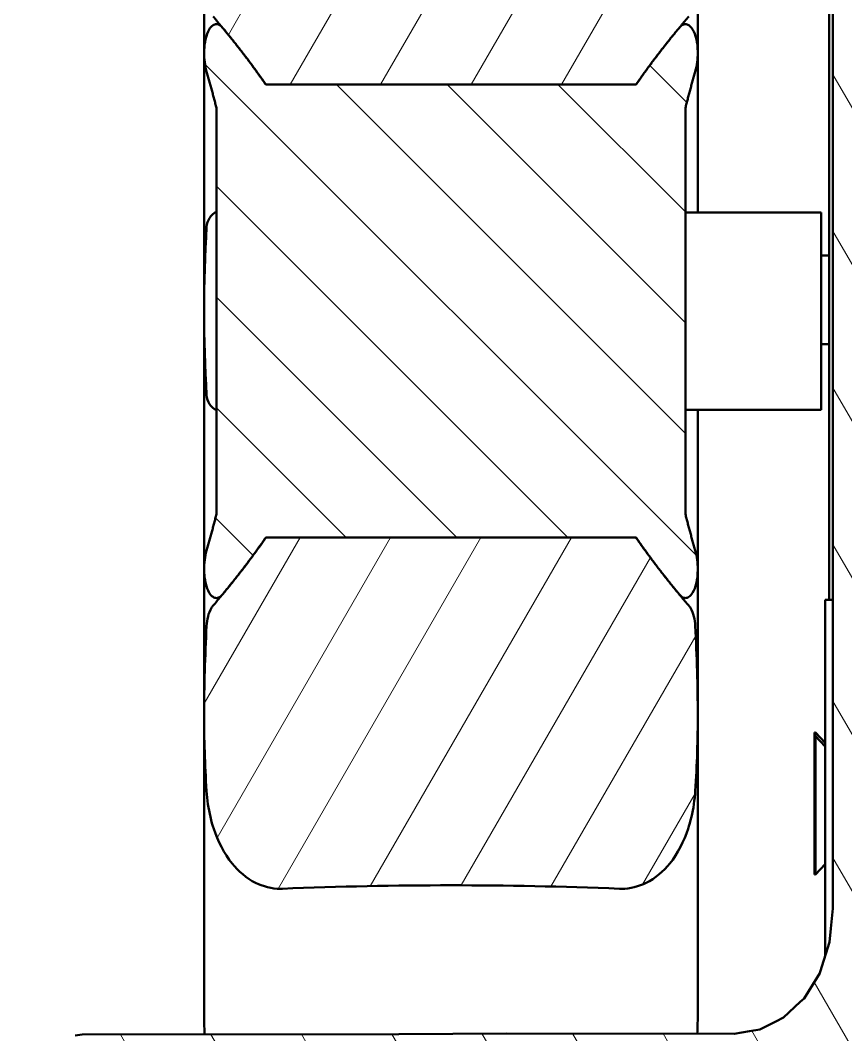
# Model space of a CAD drawing. Header units: millimetres. Extents: x -232 to 1390, y -69 to 653.
# Drawn here: x 465.56 to 499, y 367.69 to 408.81 of the extents above; entities that cross this region are included whole.
import ezdxf

# ---------------------------------------------------------------- set-up
doc = ezdxf.new("R2010")
doc.units = ezdxf.units.MM
doc.layers.add('Видимый контур (ГОСТ)', color=7, linetype='Continuous', lineweight=50)
doc.layers.add('Штриховка (ГОСТ)', color=7, linetype='Continuous', lineweight=18)

msp = doc.modelspace()

# ---------------------------------------------------------------- hatches: boundary and pattern name
at = {"layer": 'Штриховка (ГОСТ)'}
h = msp.add_hatch(dxfattribs=at)
h.set_pattern_fill('ANSI31', color=256, scale=25.4, angle=75.0002, style=0)
h.set_pattern_definition([(120.00018, (0, 0), (-2.749626, -1.587508), [])])
h.paths.add_polyline_path([(604.753, 437.621), (605.441, 436.429), (605.934, 435.581), (606.16, 435.047), (606.261, 434.807), (606.278, 434.701), (606.373, 434.126), (606.387, 434.033), (606.39, 434.016), (606.322, 433.365), (606.311, 433.252), (606.099, 432.752), (606.033, 432.591), (605.708, 432.231), (605.577, 432.081), (605.141, 431.852), (604.973, 431.76), (604.528, 431.691), (604.265, 431.652), (593.213, 431.636), (583.768, 431.621), (583.486, 431.591), (582.309, 431.468), (581.72, 431.28), (580.895, 431.016), (580.201, 430.629), (579.568, 430.277), (578.73, 429.576), (578.369, 429.273), (577.379, 428.091), (577.333, 428.037), (577.221, 427.845), (576.494, 426.525), (576.254, 425.873), (575.875, 424.839), (575.506, 423.091), (575.496, 423.041), (575.49, 422.965), (575.368, 421.051), (575.368, 416.368), (575.368, 415.719), (575.368, 409.22), (575.368, 404.959), (575.368, 401.908), (575.368, 400.39), (575.368, 398.178), (575.368, 396.445), (575.368, 395.023), (575.368, 393.61), (575.368, 392.544), (575.368, 391.612), (575.368, 390.771), (575.368, 389.559), (575.368, 388.953), (575.368, 388.307), (575.368, 387.162), (575.368, 386.632), (575.368, 386.069), (575.368, 385.013), (575.368, 384.489), (575.368, 383.442), (575.368, 382.881), (575.368, 382.123), (575.368, 380.918), (575.368, 378.378), (575.368, 374.678), (575.404, 374.118), (575.482, 372.889), (575.49, 372.778), (575.49, 372.762), (575.491, 372.745), (575.491, 372.737), (575.495, 372.697), (575.496, 372.692), (575.749, 371.49), (575.875, 370.892), (576.13, 370.196), (576.494, 369.203), (576.636, 368.943), (577.15, 368.009), (577.294, 367.763), (577.333, 367.696), (578.13, 366.744), (578.369, 366.458), (579.107, 365.84), (579.568, 365.454), (580.223, 365.089), (580.895, 364.714), (581.469, 364.53), (582.309, 364.261), (583.475, 364.139), (583.768, 364.108), (586.626, 364.114), (604.265, 364.073), (604.322, 364.065), (604.907, 363.968), (604.937, 363.964), (604.975, 363.958), (605.555, 363.65), (605.578, 363.637), (606.033, 363.128), (606.035, 363.126), (606.043, 363.105), (606.311, 362.474), (606.32, 362.392), (606.389, 361.724), (606.351, 361.489), (606.26, 360.929), (606.083, 360.503), (605.934, 360.148), (605.443, 359.291), (604.753, 358.108), (603.245, 355.727), (602.723, 354.902), (602.161, 354.103), (600.537, 351.799), (599.936, 351.029), (598.202, 348.806), (596.36, 346.672), (595.723, 345.932), (593.779, 343.89), (593.106, 343.183), (592.398, 342.51), (590.357, 340.566), (589.617, 339.928), (587.482, 338.087), (585.26, 336.352), (584.49, 335.752), (582.185, 334.128), (581.387, 333.566), (580.562, 333.044), (578.181, 331.536), (577.331, 331.054), (574.878, 329.665), (572.36, 328.397), (571.487, 327.958), (568.91, 326.816), (568.018, 326.42), (567.812, 326.336), (567.674, 326.28), (566.697, 325.909), (564.477, 325.052), (564.359, 325.008), (562.596, 324.416), (561.313, 323.992), (560.967, 323.891), (560.873, 323.863), (559.864, 323.568), (559.862, 322.99), (559.868, 322.305), (560.032, 322.111), (560.178, 321.93), (560.668, 321.825), (561.071, 321.741), (562.029, 321.749), (562.416, 321.75), (562.84, 321.805), (563.98, 321.952), (564.978, 322.169), (565.661, 322.333), (567.272, 322.862), (569.18, 323.614), (572.786, 325.213), (576.309, 326.987), (579.741, 328.931), (583.074, 331.041), (586.299, 333.313), (589.409, 335.74), (592.396, 338.316), (595.253, 341.036), (597.973, 343.893), (600.549, 346.88), (602.976, 349.99), (605.248, 353.215), (607.358, 356.547), (609.302, 359.98), (610.851, 363.051), (611.184, 363.984), (611.253, 364.573), (611.293, 364.931), (611.28, 365.033), (611.172, 365.831), (611.059, 366.091), (610.833, 366.603), (610.59, 366.878), (610.299, 367.198), (609.963, 367.383), (609.603, 367.573), (609.254, 367.633), (608.791, 367.701), (599.946, 367.704), (591.894, 367.748), (582.368, 367.733), (581.931, 367.804), (581.333, 367.9), (580.97, 368.084), (580.368, 368.389), (580.133, 368.61), (579.54, 369.166), (579.441, 369.323), (578.932, 370.135), (578.909, 370.174), (578.904, 370.182), (578.585, 371.193), (578.504, 371.449), (578.425, 372.245), (578.368, 372.808), (578.368, 373.22), (578.368, 376.898), (578.368, 380.249), (578.368, 381.68), (578.368, 382.531), (578.368, 383.139), (578.368, 384.196), (578.368, 384.746), (578.368, 385.79), (578.368, 386.369), (578.368, 386.908), (578.368, 388.036), (578.368, 388.688), (578.368, 389.3), (578.368, 390.505), (578.368, 391.353), (578.368, 392.292), (578.368, 393.371), (578.368, 394.808), (578.368, 396.267), (578.368, 398.066), (578.368, 400.399), (578.368, 402.007), (578.368, 405.322), (578.368, 410.106), (578.368, 417.787), (578.368, 418.437), (578.368, 422.922), (578.45, 423.734), (578.504, 424.279), (578.886, 425.487), (578.904, 425.543), (579.004, 425.714), (579.54, 426.567), (579.691, 426.708), (580.368, 427.343), (580.681, 427.501), (581.333, 427.831), (581.742, 427.897), (582.368, 427.997), (591.575, 427.981), (595.949, 428.013), (608.79, 428.028), (609.064, 428.067), (609.603, 428.159), (610.113, 428.438), (610.299, 428.534), (610.668, 428.948), (610.833, 429.127), (611.032, 429.586), (611.171, 429.895), (611.224, 430.302), (611.292, 430.788), (611.26, 431.064), (611.184, 431.746), (611.094, 432.006), (611.017, 432.23), (610.852, 432.687), (609.302, 435.75), (607.358, 439.182), (605.248, 442.515), (602.976, 445.74), (600.549, 448.849), (597.973, 451.836), (595.253, 454.693), (592.396, 457.413), (589.409, 459.99), (586.299, 462.417), (583.074, 464.688), (579.741, 466.798), (576.309, 468.743), (572.786, 470.516), (569.18, 472.115), (565.499, 473.535), (561.754, 474.772), (557.952, 475.824), (554.103, 476.688), (550.217, 477.363), (546.302, 477.845), (542.368, 478.136), (538.424, 478.233), (534.481, 478.136), (530.547, 477.845), (526.632, 477.363), (522.745, 476.688), (518.896, 475.824), (515.095, 474.772), (511.349, 473.535), (507.669, 472.115), (504.063, 470.516), (500.539, 468.743), (497.107, 466.798), (493.774, 464.688), (490.549, 462.417), (487.439, 459.99), (484.452, 457.413), (481.595, 454.693), (478.876, 451.836), (476.299, 448.849), (473.872, 445.74), (471.601, 442.515), (469.49, 439.182), (467.546, 435.75), (465.997, 432.678), (465.664, 431.746), (465.595, 431.156), (465.556, 430.799), (465.569, 430.696), (465.676, 429.899), (465.789, 429.638), (466.015, 429.126), (466.258, 428.852), (466.55, 428.531), (466.885, 428.346), (467.245, 428.156), (467.595, 428.097), (468.058, 428.029), (476.902, 428.025), (484.954, 427.981), (494.48, 427.996), (494.917, 427.926), (495.515, 427.83), (495.878, 427.646), (496.48, 427.341), (496.716, 427.12), (497.309, 426.564), (497.407, 426.407), (497.917, 425.595), (497.94, 425.555), (497.944, 425.548), (498.263, 424.536), (498.344, 424.281), (498.424, 423.484), (498.48, 422.921), (498.48, 418.182), (498.48, 417.504), (498.48, 409.907), (498.48, 405.168), (498.48, 401.88), (498.48, 400.277), (498.48, 397.963), (498.48, 396.177), (498.48, 394.725), (498.48, 393.298), (498.48, 392.224), (498.48, 391.287), (498.48, 390.505), (498.48, 389.3), (498.48, 388.64), (498.48, 387.992), (498.48, 386.872), (498.48, 386.335), (498.48, 385.756), (498.48, 384.717), (498.48, 384.166), (498.48, 383.112), (498.48, 382.499), (498.48, 381.638), (498.48, 380.181), (498.48, 376.732), (498.48, 373.2), (498.48, 372.807), (498.399, 371.995), (498.344, 371.45), (497.962, 370.243), (497.944, 370.186), (497.844, 370.016), (497.309, 369.163), (497.157, 369.021), (496.48, 368.387), (496.167, 368.228), (495.515, 367.899), (495.106, 367.833), (494.48, 367.732), (485.274, 367.748), (480.899, 367.716), (468.058, 367.702), (467.785, 367.662), (467.245, 367.571), (466.735, 367.292), (466.549, 367.195), (466.18, 366.781), (466.015, 366.603), (465.816, 366.144), (465.677, 365.835), (465.624, 365.427), (465.557, 364.942), (465.589, 364.666), (465.664, 363.984), (465.754, 363.724), (465.831, 363.5), (465.996, 363.043), (467.546, 359.98), (469.49, 356.547), (471.601, 353.215), (473.872, 349.99), (476.299, 346.88), (478.876, 343.893), (481.595, 341.036), (484.452, 338.316), (487.439, 335.74), (490.549, 333.313), (493.774, 331.041), (497.107, 328.931), (500.539, 326.987), (504.063, 325.213), (507.669, 323.614), (509.562, 322.863), (510.662, 322.494), (510.833, 322.441), (511.182, 322.333), (512.065, 322.134), (512.863, 321.952), (513.113, 321.919), (513.614, 321.852), (514.15, 321.787), (514.451, 321.749), (515.117, 321.747), (515.775, 321.741), (515.966, 321.786), (516.624, 321.933), (516.638, 321.951), (516.715, 322.047), (516.935, 322.307), (516.937, 322.461), (516.985, 323.568), (515.976, 323.863), (515.881, 323.891), (515.535, 323.992), (514.252, 324.416), (512.489, 325.008), (512.371, 325.052), (510.151, 325.909), (509.174, 326.28), (509.036, 326.336), (508.831, 326.42), (507.938, 326.816), (505.361, 327.958), (504.489, 328.397), (501.971, 329.665), (499.517, 331.054), (498.668, 331.536), (496.286, 333.044), (495.461, 333.566), (494.663, 334.128), (492.358, 335.752), (491.588, 336.352), (489.366, 338.087), (487.231, 339.928), (486.492, 340.566), (484.45, 342.51), (483.743, 343.183), (483.069, 343.89), (481.126, 345.932), (480.488, 346.672), (478.646, 348.806), (476.912, 351.029), (476.311, 351.799), (474.688, 354.103), (474.125, 354.902), (473.603, 355.727), (472.095, 358.108), (471.406, 359.291), (470.914, 360.148), (470.766, 360.503), (470.588, 360.929), (470.542, 361.219), (470.46, 361.724), (470.477, 361.884), (470.537, 362.474), (470.562, 362.53), (470.805, 363.105), (470.813, 363.124), (470.814, 363.126), (471.253, 363.617), (471.27, 363.637), (471.868, 363.955), (471.873, 363.958), (471.911, 363.964), (471.942, 363.968), (472.526, 364.065), (472.583, 364.073), (490.221, 364.114), (493.08, 364.109), (493.362, 364.138), (494.539, 364.261), (495.129, 364.45), (495.953, 364.714), (496.647, 365.1), (497.28, 365.453), (498.118, 366.154), (498.48, 366.456), (499.47, 367.638), (499.515, 367.693), (499.628, 367.885), (500.355, 369.205), (500.594, 369.857), (500.974, 370.891), (501.08, 371.379), (501.093, 371.461), (501.352, 372.688), (501.353, 372.693), (501.355, 372.709), (501.355, 372.716), (501.355, 372.722), (501.358, 372.765), (501.48, 374.678), (501.48, 378.237), (501.48, 380.853), (501.48, 382.081), (501.48, 382.848), (501.48, 383.413), (501.48, 384.456), (501.48, 384.982), (501.48, 386.032), (501.48, 386.595), (501.48, 387.124), (501.48, 388.26), (501.48, 388.901), (501.48, 389.559), (501.48, 390.771), (501.48, 391.542), (501.48, 392.471), (501.48, 393.532), (501.48, 394.934), (501.48, 396.348), (501.48, 398.068), (501.48, 400.26), (501.48, 401.773), (501.48, 404.798), (501.48, 409.016), (501.48, 415.439), (501.48, 416.116), (501.48, 421.051), (501.444, 421.611), (501.366, 422.84), (501.357, 422.977), (501.353, 423.037), (501.096, 424.257), (500.974, 424.837), (500.719, 425.533), (500.355, 426.527), (500.212, 426.787), (499.698, 427.72), (499.554, 427.967), (499.515, 428.033), (498.718, 428.986), (498.48, 429.271), (497.741, 429.889), (497.28, 430.276), (496.626, 430.641), (495.953, 431.016), (495.379, 431.199), (494.539, 431.469), (493.373, 431.591), (493.08, 431.621), (489.929, 431.617), (472.583, 431.652), (472.473, 431.668), (471.874, 431.767), (471.817, 431.796), (471.27, 432.091), (471.238, 432.125), (470.814, 432.598), (470.782, 432.671), (470.538, 433.251), (470.519, 433.424), (470.46, 434.003), (470.513, 434.337), (470.588, 434.8), (470.805, 435.321), (470.914, 435.583), (471.31, 436.277), (471.406, 436.436), (472.095, 437.621), (473.603, 440.003), (474.125, 440.828), (474.688, 441.626), (476.311, 443.931), (476.912, 444.701), (478.646, 446.923), (480.488, 449.058), (481.126, 449.797), (483.069, 451.839), (483.743, 452.546), (484.45, 453.22), (486.492, 455.163), (487.231, 455.801), (489.366, 457.642), (491.588, 459.377), (492.358, 459.978), (494.663, 461.601), (495.461, 462.163), (496.286, 462.686), (498.668, 464.194), (499.517, 464.675), (501.971, 466.065), (504.489, 467.332), (505.361, 467.771), (507.938, 468.914), (508.831, 469.31), (509.742, 469.661), (512.372, 470.675), (513.299, 470.982), (515.976, 471.866), (518.693, 472.618), (519.634, 472.878), (522.385, 473.496), (523.338, 473.71), (524.3, 473.877), (527.077, 474.359), (528.046, 474.478), (530.844, 474.823), (533.656, 475.031), (534.63, 475.103), (537.448, 475.172), (538.424, 475.196), (539.4, 475.172), (542.218, 475.103), (543.192, 475.031), (546.004, 474.823), (548.802, 474.478), (549.771, 474.359), (552.549, 473.877), (553.511, 473.71), (554.463, 473.496), (557.214, 472.878), (558.155, 472.618), (560.872, 471.866), (563.549, 470.982), (564.476, 470.675), (567.107, 469.661), (568.018, 469.31), (568.91, 468.914), (571.487, 467.771), (572.36, 467.332), (574.878, 466.065), (577.331, 464.675), (578.181, 464.194), (580.562, 462.686), (581.387, 462.163), (582.185, 461.601), (584.49, 459.978), (585.26, 459.377), (587.482, 457.642), (589.617, 455.801), (590.357, 455.163), (592.398, 453.22), (593.106, 452.546), (593.779, 451.839), (595.723, 449.797), (596.36, 449.058), (598.202, 446.923), (599.936, 444.701), (600.537, 443.931), (602.161, 441.626), (602.723, 440.828), (603.245, 440.003)])
h = msp.add_hatch(dxfattribs=at)
h.set_pattern_fill('ANSI31', color=256, scale=25.4, angle=15, style=0)
h.set_pattern_definition([(60, (0, 0), (-2.74963, 1.587501), [])])
edge = h.paths.add_edge_path()
edge.add_spline(control_points=[(492.903, 377.571), (492.975, 378.638), (493.003, 379.685), (493.003, 381.789), (492.964, 383.051), (492.903, 384.254)], knot_values=[16.888876, 16.888876, 16.888876, 16.888876, 17.187151, 17.187151, 17.520056, 17.520056, 17.520056, 17.520056], degree=3, periodic=0)
edge.add_spline(control_points=[(492.903, 384.254), (492.896, 384.385), (492.875, 384.526), (492.815, 384.76), (492.767, 384.892), (492.687, 385.022), (492.666, 385.053), (492.641, 385.082)], knot_values=[0.124949, 0.124949, 0.124949, 0.124949, 0.162028, 0.162028, 0.197231, 0.197231, 0.207695, 0.207695, 0.207695, 0.207695], degree=3, periodic=0)
edge.add_spline(control_points=[(492.641, 385.082), (492.451, 385.304), (492.268, 385.524)], knot_values=[0, 0, 0, 0.054905, 0.054905, 0.054905], weights=[1, 1.00023, 1.000387], degree=2, periodic=0)
edge.add_spline(control_points=[(492.268, 385.524), (491.286, 386.705), (490.503, 387.843)], knot_values=[0.054905, 0.054905, 0.054905, 0.349369, 0.349369, 0.349369], weights=[1.000387, 1.001232, 1], degree=2, periodic=0)
edge.add_line((490.503, 387.843), (475.503, 387.843))
edge.add_spline(control_points=[(475.503, 387.843), (474.719, 386.705), (473.738, 385.524)], knot_values=[0, 0, 0, 0.294463, 0.294463, 0.294463], weights=[1, 1.001232, 1.000387], degree=2, periodic=0)
edge.add_spline(control_points=[(473.738, 385.524), (473.555, 385.304), (473.365, 385.082)], knot_values=[0.294463, 0.294463, 0.294463, 0.349369, 0.349369, 0.349369], weights=[1.000387, 1.00023, 1], degree=2, periodic=0)
edge.add_spline(control_points=[(473.365, 385.082), (473.34, 385.053), (473.318, 385.022), (473.239, 384.892), (473.19, 384.76), (473.13, 384.526), (473.11, 384.385), (473.103, 384.254)], knot_values=[0.259959, 0.259959, 0.259959, 0.259959, 0.270424, 0.270424, 0.305626, 0.305626, 0.342705, 0.342705, 0.342705, 0.342705], degree=3, periodic=0)
edge.add_spline(control_points=[(473.103, 384.254), (473.042, 383.051), (473.003, 381.789), (473.003, 379.687), (473.03, 378.639), (473.103, 377.571)], knot_values=[10.562413, 10.562413, 10.562413, 10.562413, 10.895317, 10.895317, 11.192978, 11.192978, 11.192978, 11.192978], degree=3, periodic=0)
edge.add_spline(control_points=[(473.103, 377.571), (473.115, 377.395), (473.134, 377.215), (473.212, 376.686), (473.293, 376.34), (473.552, 375.558), (473.82, 375.023), (474.381, 374.331), (474.737, 374.024), (475.379, 373.703), (475.76, 373.607), (476.086, 373.607), (476.115, 373.607), (476.144, 373.607), (476.173, 373.609)], knot_values=[-0.512009, -0.512009, -0.512009, -0.512009, -0.462489, -0.462489, -0.36518, -0.36518, -0.215571, -0.215571, -0.097988, -0.097988, 0, 0, 0, 0.008567, 0.008567, 0.008567, 0.008567], degree=3, periodic=0)
edge.add_spline(control_points=[(476.173, 373.609), (478.475, 373.702), (480.754, 373.748), (485.251, 373.748), (487.53, 373.702), (489.833, 373.609)], knot_values=[69.722712, 69.722712, 69.722712, 69.722712, 70.397273, 70.397273, 71.071833, 71.071833, 71.071833, 71.071833], degree=3, periodic=0)
edge.add_spline(control_points=[(489.833, 373.609), (489.862, 373.607), (489.891, 373.607), (489.92, 373.607), (490.246, 373.607), (490.626, 373.703), (491.269, 374.024), (491.625, 374.331), (492.185, 375.023), (492.454, 375.558), (492.712, 376.34), (492.794, 376.686), (492.872, 377.215), (492.891, 377.395), (492.903, 377.571)], knot_values=[-0.008558, -0.008558, -0.008558, -0.008558, 0, 0, 0, 0.097988, 0.097988, 0.215571, 0.215571, 0.36518, 0.36518, 0.462489, 0.462489, 0.512009, 0.512009, 0.512009, 0.512009], degree=3, periodic=0)
edge = h.paths.add_edge_path()
edge.add_spline(control_points=[(492.903, 409.789), (492.964, 410.992), (493.003, 412.254), (493.003, 414.358), (492.975, 415.405), (492.903, 416.471)], knot_values=[1.20166, 1.20166, 1.20166, 1.20166, 1.534564, 1.534564, 1.832839, 1.832839, 1.832839, 1.832839], degree=3, periodic=0)
edge.add_spline(control_points=[(492.903, 416.471), (492.891, 416.647), (492.872, 416.827), (492.794, 417.356), (492.712, 417.703), (492.454, 418.484), (492.185, 419.019), (491.625, 419.711), (491.269, 420.018), (490.626, 420.34), (490.246, 420.436), (489.92, 420.436), (489.891, 420.436), (489.862, 420.435), (489.833, 420.434)], knot_values=[-0.512009, -0.512009, -0.512009, -0.512009, -0.462489, -0.462489, -0.36518, -0.36518, -0.215571, -0.215571, -0.097988, -0.097988, 0, 0, 0, 0.008558, 0.008558, 0.008558, 0.008558], degree=3, periodic=0)
edge.add_spline(control_points=[(489.833, 420.434), (487.53, 420.34), (485.251, 420.294), (480.754, 420.294), (478.475, 420.34), (476.173, 420.434)], knot_values=[69.722712, 69.722712, 69.722712, 69.722712, 70.397273, 70.397273, 71.071833, 71.071833, 71.071833, 71.071833], degree=3, periodic=0)
edge.add_spline(control_points=[(476.173, 420.434), (476.144, 420.435), (476.115, 420.436), (476.086, 420.436), (475.76, 420.436), (475.379, 420.34), (474.737, 420.018), (474.381, 419.711), (473.82, 419.019), (473.552, 418.484), (473.293, 417.703), (473.212, 417.356), (473.134, 416.827), (473.115, 416.647), (473.103, 416.471)], knot_values=[-0.008567, -0.008567, -0.008567, -0.008567, 0, 0, 0, 0.097988, 0.097988, 0.215571, 0.215571, 0.36518, 0.36518, 0.462489, 0.462489, 0.512009, 0.512009, 0.512009, 0.512009], degree=3, periodic=0)
edge.add_spline(control_points=[(473.103, 416.471), (473.03, 415.404), (473.003, 414.355), (473.003, 412.254), (473.042, 410.992), (473.103, 409.789)], knot_values=[7.528528, 7.528528, 7.528528, 7.528528, 7.826189, 7.826189, 8.159094, 8.159094, 8.159094, 8.159094], degree=3, periodic=0)
edge.add_spline(control_points=[(473.103, 409.789), (473.11, 409.657), (473.13, 409.516), (473.19, 409.282), (473.239, 409.15), (473.318, 409.021), (473.34, 408.989), (473.365, 408.96)], knot_values=[0.124949, 0.124949, 0.124949, 0.124949, 0.162028, 0.162028, 0.197231, 0.197231, 0.207695, 0.207695, 0.207695, 0.207695], degree=3, periodic=0)
edge.add_spline(control_points=[(473.365, 408.96), (473.555, 408.738), (473.738, 408.518)], knot_values=[0, 0, 0, 0.054905, 0.054905, 0.054905], weights=[1, 1.00023, 1.000387], degree=2, periodic=0)
edge.add_spline(control_points=[(473.738, 408.518), (474.719, 407.337), (475.503, 406.199)], knot_values=[0.054905, 0.054905, 0.054905, 0.349369, 0.349369, 0.349369], weights=[1.000387, 1.001232, 1], degree=2, periodic=0)
edge.add_line((475.503, 406.199), (490.503, 406.199))
edge.add_spline(control_points=[(490.503, 406.199), (491.286, 407.337), (492.268, 408.518)], knot_values=[0, 0, 0, 0.294463, 0.294463, 0.294463], weights=[1, 1.001232, 1.000387], degree=2, periodic=0)
edge.add_spline(control_points=[(492.268, 408.518), (492.451, 408.738), (492.641, 408.96)], knot_values=[0.294463, 0.294463, 0.294463, 0.349369, 0.349369, 0.349369], weights=[1.000387, 1.00023, 1], degree=2, periodic=0)
edge.add_spline(control_points=[(492.641, 408.96), (492.666, 408.989), (492.687, 409.021), (492.767, 409.15), (492.815, 409.282), (492.875, 409.516), (492.896, 409.657), (492.903, 409.789)], knot_values=[0.259959, 0.259959, 0.259959, 0.259959, 0.270424, 0.270424, 0.305626, 0.305626, 0.342705, 0.342705, 0.342705, 0.342705], degree=3, periodic=0)
h = msp.add_hatch(dxfattribs=at)
h.set_pattern_fill('ANSI31', color=256, scale=25.4, angle=90.0002, style=0)
h.set_pattern_definition([(135.0002, (0, 0), (-2.245056, -2.245072), [])])
edge = h.paths.add_edge_path()
edge.add_spline(control_points=[(492.503, 405.251), (492.686, 405.982), (492.903, 406.729)], knot_values=[0, 0, 0, 0.153156, 0.153156, 0.153156], weights=[1, 1.00044, 1], degree=2, periodic=0)
edge.add_spline(control_points=[(492.903, 406.729), (492.973, 406.974), (493.003, 407.245), (493.003, 407.672), (492.981, 407.895), (492.908, 408.195), (492.859, 408.331), (492.759, 408.498), (492.703, 408.566), (492.621, 408.62), (492.594, 408.633), (492.55, 408.646), (492.524, 408.65), (492.503, 408.65), (492.481, 408.65), (492.456, 408.646), (492.412, 408.633), (492.385, 408.62), (492.329, 408.584), (492.296, 408.553), (492.268, 408.518)], knot_values=[-0.200234, -0.200234, -0.200234, -0.200234, -0.12836, -0.12836, -0.072192, -0.072192, -0.035916, -0.035916, -0.013863, -0.013863, -0.006464, -0.006464, 0, 0, 0, 0.006464, 0.006464, 0.013863, 0.013863, 0.026279, 0.026279, 0.026279, 0.026279], degree=3, periodic=0)
edge.add_spline(control_points=[(492.268, 408.518), (491.286, 407.337), (490.503, 406.199)], knot_values=[0, 0, 0, 0.291484, 0.291484, 0.291484], weights=[1, 1.001038, 1], degree=2, periodic=0)
edge.add_line((490.503, 406.199), (475.503, 406.199))
edge.add_spline(control_points=[(475.503, 406.199), (474.719, 407.337), (473.738, 408.518)], knot_values=[0, 0, 0, 0.291484, 0.291484, 0.291484], weights=[1, 1.001038, 1], degree=2, periodic=0)
edge.add_spline(control_points=[(473.738, 408.518), (473.717, 408.543), (473.694, 408.567), (473.645, 408.605), (473.613, 408.625), (473.559, 408.644), (473.529, 408.65), (473.503, 408.65), (473.481, 408.65), (473.456, 408.646), (473.412, 408.633), (473.385, 408.62), (473.303, 408.566), (473.247, 408.498), (473.146, 408.331), (473.098, 408.195), (473.024, 407.895), (473.003, 407.672), (473.003, 407.245), (473.032, 406.974), (473.103, 406.729)], knot_values=[-0.026494, -0.026494, -0.026494, -0.026494, -0.017153, -0.017153, -0.007777, -0.007777, 0, 0, 0, 0.006464, 0.006464, 0.013863, 0.013863, 0.035916, 0.035916, 0.072192, 0.072192, 0.12836, 0.12836, 0.200234, 0.200234, 0.200234, 0.200234], degree=3, periodic=0)
edge.add_spline(control_points=[(473.103, 406.729), (473.319, 405.982), (473.503, 405.251)], knot_values=[0, 0, 0, 0.153156, 0.153156, 0.153156], weights=[1, 1.00044, 1], degree=2, periodic=0)
edge.add_line((473.503, 405.251), (473.503, 388.791))
edge.add_spline(control_points=[(473.503, 388.791), (473.319, 388.06), (473.103, 387.313)], knot_values=[0, 0, 0, 0.153156, 0.153156, 0.153156], weights=[1, 1.00044, 1], degree=2, periodic=0)
edge.add_spline(control_points=[(473.103, 387.313), (473.032, 387.068), (473.003, 386.797), (473.003, 386.371), (473.024, 386.147), (473.098, 385.848), (473.146, 385.711), (473.247, 385.545), (473.303, 385.476), (473.385, 385.423), (473.412, 385.41), (473.456, 385.396), (473.481, 385.392), (473.503, 385.392), (473.529, 385.392), (473.559, 385.398), (473.613, 385.418), (473.645, 385.437), (473.694, 385.476), (473.717, 385.499), (473.738, 385.524)], knot_values=[-0.200234, -0.200234, -0.200234, -0.200234, -0.12836, -0.12836, -0.072192, -0.072192, -0.035916, -0.035916, -0.013863, -0.013863, -0.006464, -0.006464, 0, 0, 0, 0.007777, 0.007777, 0.017153, 0.017153, 0.026494, 0.026494, 0.026494, 0.026494], degree=3, periodic=0)
edge.add_spline(control_points=[(473.738, 385.524), (474.719, 386.705), (475.503, 387.843)], knot_values=[0, 0, 0, 0.291484, 0.291484, 0.291484], weights=[1, 1.001038, 1], degree=2, periodic=0)
edge.add_line((475.503, 387.843), (490.503, 387.843))
edge.add_spline(control_points=[(490.503, 387.843), (491.286, 386.705), (492.268, 385.524)], knot_values=[0, 0, 0, 0.291484, 0.291484, 0.291484], weights=[1, 1.001038, 1], degree=2, periodic=0)
edge.add_spline(control_points=[(492.268, 385.524), (492.296, 385.49), (492.329, 385.459), (492.385, 385.423), (492.412, 385.41), (492.456, 385.396), (492.481, 385.392), (492.503, 385.392), (492.524, 385.392), (492.55, 385.396), (492.594, 385.41), (492.621, 385.423), (492.703, 385.476), (492.759, 385.545), (492.859, 385.711), (492.908, 385.848), (492.981, 386.147), (493.003, 386.371), (493.003, 386.797), (492.973, 387.068), (492.903, 387.313)], knot_values=[-0.026279, -0.026279, -0.026279, -0.026279, -0.013863, -0.013863, -0.006464, -0.006464, 0, 0, 0, 0.006464, 0.006464, 0.013863, 0.013863, 0.035916, 0.035916, 0.072192, 0.072192, 0.12836, 0.12836, 0.200234, 0.200234, 0.200234, 0.200234], degree=3, periodic=0)
edge.add_spline(control_points=[(492.903, 387.313), (492.686, 388.06), (492.503, 388.791)], knot_values=[0, 0, 0, 0.153156, 0.153156, 0.153156], weights=[1, 1.00044, 1], degree=2, periodic=0)
edge.add_line((492.503, 388.791), (492.503, 405.251))

# ---------------------------------------------------------------- linework, layer by layer
at = {"layer": 'Видимый контур (ГОСТ)'}
for p, q in [((498.328, 424.332), (498.328, 385.324)), ((473.003, 413.363), (473.003, 407.485)), ((493.003, 407.485), (493.003, 413.363)), ((498.48, 409.907), (498.48, 405.168)), ((473.003, 407.485), (473.003, 386.558)), ((493.003, 401.021), (493.003, 407.485)), ((490.503, 406.199), (475.503, 406.199)), ((475.503, 406.199), (490.503, 406.199)), ((473.503, 405.251), (473.503, 388.791)), ((492.503, 388.791), (492.503, 405.251)), ((498.48, 405.168), (498.48, 401.88)), ((498.48, 401.88), (498.48, 400.277)), ((498.003, 401.021), (492.503, 401.021)), ((498.003, 401.021), (498.003, 393.021)), ((498.48, 400.277), (498.48, 397.963)), ((498.328, 399.275), (498.003, 399.275)), ((498.48, 397.963), (498.48, 396.177)), ((498.48, 396.177), (498.48, 394.725)), ((498.328, 395.675), (498.003, 395.675)), ((498.48, 394.725), (498.48, 393.298)), ((498.48, 393.298), (498.48, 392.224)), ((498.003, 393.021), (492.503, 393.021)), ((493.003, 386.558), (493.003, 393.021)), ((498.48, 392.224), (498.48, 391.287)), ((498.48, 391.287), (498.48, 390.505)), ((498.48, 390.505), (498.48, 389.3)), ((498.48, 389.3), (498.48, 388.64)), ((498.48, 388.64), (498.48, 387.992)), ((475.503, 387.843), (490.503, 387.843)), ((490.503, 387.843), (475.503, 387.843)), ((498.48, 387.992), (498.48, 386.872)), ((498.48, 386.872), (498.48, 386.335)), ((473.003, 386.558), (473.003, 380.679)), ((493.003, 380.679), (493.003, 386.558)), ((498.48, 386.335), (498.48, 385.756)), ((498.48, 385.756), (498.48, 384.717)), ((498.163, 383.324), (498.163, 385.324)), ((498.48, 385.324), (498.163, 385.324)), ((498.48, 384.717), (498.48, 384.166)), ((498.48, 384.166), (498.48, 383.112)), ((498.163, 370.878), (498.163, 383.324)), ((498.48, 383.112), (498.48, 382.499)), ((498.48, 382.499), (498.48, 381.638)), ((498.48, 381.638), (498.48, 380.181)), ((473.003, 380.679), (473.003, 368.599)), ((493.003, 368.599), (493.003, 380.679)), ((497.73, 379.942), (497.73, 379.787)), ((497.78, 379.942), (497.73, 379.942)), ((497.78, 379.942), (497.78, 379.787)), ((498.163, 379.526), (497.78, 379.942)), ((498.48, 380.181), (498.48, 376.732)), ((497.73, 379.787), (497.73, 374.187)), ((497.78, 379.787), (497.73, 379.787)), ((497.78, 379.787), (497.78, 374.187)), ((498.163, 379.371), (497.78, 379.787)), ((498.48, 376.732), (498.48, 373.2)), ((498.163, 374.603), (497.78, 374.187)), ((497.78, 374.187), (497.73, 374.187)), ((498.48, 373.2), (498.48, 372.807)), ((498.48, 372.807), (498.399, 371.995)), ((498.399, 371.995), (498.344, 371.45)), ((498.344, 371.45), (497.962, 370.243)), ((497.844, 370.016), (497.309, 369.163)), ((497.944, 370.186), (497.844, 370.016)), ((497.962, 370.243), (497.944, 370.186)), ((497.157, 369.021), (496.48, 368.387)), ((497.309, 369.163), (497.157, 369.021)), ((496.48, 368.387), (496.167, 368.228)), ((496.167, 368.228), (495.515, 367.899)), ((468.058, 367.702), (467.785, 367.662)), ((480.899, 367.716), (468.058, 367.702)), ((485.274, 367.748), (480.899, 367.716)), ((494.48, 367.732), (485.274, 367.748)), ((495.106, 367.833), (494.48, 367.732)), ((495.515, 367.899), (495.106, 367.833))]:
    msp.add_line(p, q, dxfattribs=at)
for centre, radius, start, end in [((473.855, 400.384), 0.75, 118.001, 176.5213), ((529.173, 397.021), 56.17, 176.5213, 183.4787), ((473.855, 393.658), 0.75, 183.4787, 241.999), ((490.981, 368.599), 17.978, 180, 182.8423), ((475.025, 368.599), 17.978, 357.2457, 0)]:
    msp.add_arc(centre, radius, start, end, dxfattribs=at)
for points, weights in [([(473.365, 408.96), (474.574, 407.549), (475.503, 406.199)], [1, 1.0014611461, 1]), ([(490.503, 406.199), (491.432, 407.549), (492.641, 408.96)], [1, 1.0014611461, 1]), ([(475.503, 406.199), (474.719, 407.337), (473.738, 408.518)], [1, 1.0010377963, 1]), ([(492.268, 408.518), (491.286, 407.337), (490.503, 406.199)], [1, 1.00103779629, 1]), ([(473.103, 406.729), (473.319, 405.982), (473.503, 405.251)], [1, 1.00043976192, 1]), ([(492.503, 405.251), (492.686, 405.982), (492.903, 406.729)], [1, 1.00043976192, 1]), ([(473.503, 388.791), (473.319, 388.06), (473.103, 387.313)], [1, 1.00043976192, 1]), ([(492.903, 387.313), (492.686, 388.06), (492.503, 388.791)], [1, 1.00043976192, 1]), ([(475.503, 387.843), (474.574, 386.493), (473.365, 385.082)], [1, 1.0014611461, 1]), ([(473.738, 385.524), (474.719, 386.705), (475.503, 387.843)], [1, 1.0010377963, 1]), ([(490.503, 387.843), (491.286, 386.705), (492.268, 385.524)], [1, 1.00103779629, 1]), ([(492.641, 385.082), (491.432, 386.493), (490.503, 387.843)], [1, 1.0014611461, 1])]:
    msp.add_rational_spline(points, weights, degree=2, dxfattribs=at)
for points, knots in [([(473.738, 408.518), (473.717, 408.543), (473.694, 408.567), (473.645, 408.605), (473.613, 408.625), (473.559, 408.644), (473.529, 408.65), (473.503, 408.65), (473.481, 408.65), (473.456, 408.646), (473.412, 408.633), (473.385, 408.62), (473.303, 408.566), (473.247, 408.498), (473.146, 408.331), (473.098, 408.195), (473.024, 407.895), (473.003, 407.672), (473.003, 407.245), (473.032, 406.974), (473.103, 406.729)], [-0.0264944, -0.0264944, -0.0264944, -0.0264944, -0.017153, -0.017153, -0.0077774, -0.0077774, 0, 0, 0, 0.006464, 0.006464, 0.013863, 0.013863, 0.0359161, 0.0359161, 0.0721922, 0.0721922, 0.1283599, 0.1283599, 0.2002345, 0.2002345, 0.2002345, 0.2002345]), ([(492.903, 406.729), (492.973, 406.974), (493.003, 407.245), (493.003, 407.672), (492.981, 407.895), (492.908, 408.195), (492.859, 408.331), (492.759, 408.498), (492.703, 408.566), (492.621, 408.62), (492.594, 408.633), (492.55, 408.646), (492.524, 408.65), (492.503, 408.65), (492.481, 408.65), (492.456, 408.646), (492.412, 408.633), (492.385, 408.62), (492.329, 408.584), (492.296, 408.553), (492.268, 408.518)], [-0.2002345, -0.2002345, -0.2002345, -0.2002345, -0.1283599, -0.1283599, -0.0721922, -0.0721922, -0.0359161, -0.0359161, -0.013863, -0.013863, -0.006464, -0.006464, 0, 0, 0, 0.006464, 0.006464, 0.013863, 0.013863, 0.0262794, 0.0262794, 0.0262794, 0.0262794]), ([(473.103, 387.313), (473.032, 387.068), (473.003, 386.797), (473.003, 386.371), (473.024, 386.147), (473.098, 385.848), (473.146, 385.711), (473.247, 385.545), (473.303, 385.476), (473.385, 385.423), (473.412, 385.41), (473.456, 385.396), (473.481, 385.392), (473.503, 385.392), (473.529, 385.392), (473.559, 385.398), (473.613, 385.418), (473.645, 385.437), (473.694, 385.476), (473.717, 385.499), (473.738, 385.524)], [-0.2002345, -0.2002345, -0.2002345, -0.2002345, -0.1283599, -0.1283599, -0.0721922, -0.0721922, -0.0359161, -0.0359161, -0.013863, -0.013863, -0.006464, -0.006464, 0, 0, 0, 0.0077774, 0.0077774, 0.017153, 0.017153, 0.0264944, 0.0264944, 0.0264944, 0.0264944]), ([(492.268, 385.524), (492.296, 385.49), (492.329, 385.459), (492.385, 385.423), (492.412, 385.41), (492.456, 385.396), (492.481, 385.392), (492.503, 385.392), (492.524, 385.392), (492.55, 385.396), (492.594, 385.41), (492.621, 385.423), (492.703, 385.476), (492.759, 385.545), (492.859, 385.711), (492.908, 385.848), (492.981, 386.147), (493.003, 386.371), (493.003, 386.797), (492.973, 387.068), (492.903, 387.313)], [-0.0262794, -0.0262794, -0.0262794, -0.0262794, -0.013863, -0.013863, -0.006464, -0.006464, 0, 0, 0, 0.006464, 0.006464, 0.013863, 0.013863, 0.0359161, 0.0359161, 0.0721922, 0.0721922, 0.1283599, 0.1283599, 0.2002345, 0.2002345, 0.2002345, 0.2002345]), ([(473.365, 385.082), (473.34, 385.053), (473.318, 385.022), (473.239, 384.892), (473.19, 384.76), (473.13, 384.526), (473.11, 384.385), (473.103, 384.254)], [0.25995905, 0.25995905, 0.25995905, 0.25995905, 0.27042354, 0.27042354, 0.30562612, 0.30562612, 0.34270482, 0.34270482, 0.34270482, 0.34270482]), ([(492.903, 384.254), (492.896, 384.385), (492.875, 384.526), (492.815, 384.76), (492.767, 384.892), (492.687, 385.022), (492.666, 385.053), (492.641, 385.082)], [0.1249493, 0.1249493, 0.1249493, 0.1249493, 0.162028, 0.162028, 0.19723058, 0.19723058, 0.20769507, 0.20769507, 0.20769507, 0.20769507]), ([(473.103, 384.254), (473.042, 383.051), (473.003, 381.789), (473.003, 379.687), (473.03, 378.639), (473.103, 377.571)], [10.5624126, 10.5624126, 10.5624126, 10.5624126, 10.8953169, 10.8953169, 11.1929783, 11.1929783, 11.1929783, 11.1929783]), ([(492.903, 377.571), (492.975, 378.638), (493.003, 379.685), (493.003, 381.789), (492.964, 383.051), (492.903, 384.254)], [16.8888757, 16.8888757, 16.8888757, 16.8888757, 17.1871513, 17.1871513, 17.5200556, 17.5200556, 17.5200556, 17.5200556]), ([(473.103, 377.571), (473.115, 377.395), (473.134, 377.215), (473.212, 376.686), (473.293, 376.34), (473.552, 375.558), (473.82, 375.023), (474.381, 374.331), (474.737, 374.024), (475.379, 373.703), (475.76, 373.607), (476.086, 373.607), (476.115, 373.607), (476.144, 373.607), (476.173, 373.609)], [-0.5120087, -0.5120087, -0.5120087, -0.5120087, -0.4624894, -0.4624894, -0.36518, -0.36518, -0.2155712, -0.2155712, -0.097988, -0.097988, 0, 0, 0, 0.0085667, 0.0085667, 0.0085667, 0.0085667]), ([(489.833, 373.609), (489.862, 373.607), (489.891, 373.607), (489.92, 373.607), (490.246, 373.607), (490.626, 373.703), (491.269, 374.024), (491.625, 374.331), (492.185, 375.023), (492.454, 375.558), (492.712, 376.34), (492.794, 376.686), (492.872, 377.215), (492.891, 377.395), (492.903, 377.571)], [-0.008558, -0.008558, -0.008558, -0.008558, 0, 0, 0, 0.097988, 0.097988, 0.2155712, 0.2155712, 0.36518, 0.36518, 0.4624894, 0.4624894, 0.5120087, 0.5120087, 0.5120087, 0.5120087]), ([(476.173, 373.609), (478.475, 373.702), (480.754, 373.748), (485.251, 373.748), (487.53, 373.702), (489.833, 373.609)], [69.722712, 69.722712, 69.722712, 69.722712, 70.397273, 70.397273, 71.071833, 71.071833, 71.071833, 71.071833])]:
    msp.add_open_spline(points, degree=3, knots=knots, dxfattribs=at)

doc.saveas('drawing.dxf')
